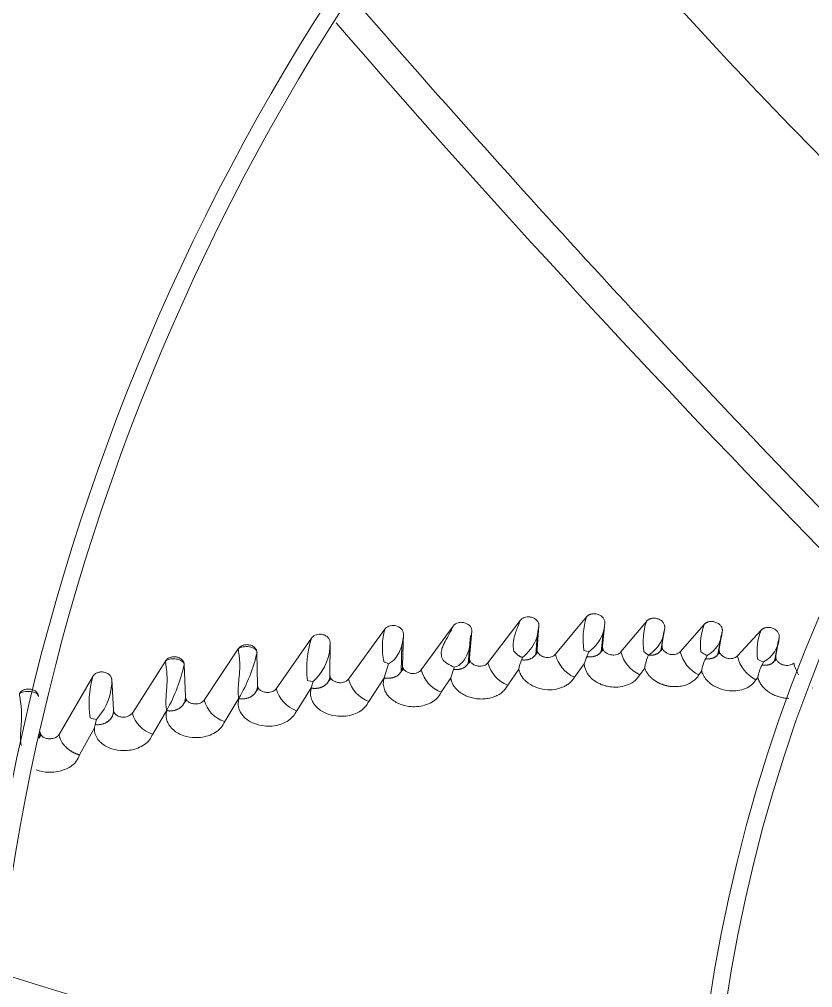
# Model space of a CAD drawing. Header units: millimetres. Extents: x 113490 to 142599, y -20467 to 115.
# Drawn here: x 122621.1 to 122741.5, y -11322.9 to -11176.1 of the extents above; entities that cross this region are included whole.
import ezdxf

# ---------------------------------------------------------------- set-up
doc = ezdxf.new("R2010")
doc.units = ezdxf.units.MM
doc.layers.add('DV3_0', color=7, linetype='Continuous')

msp = doc.modelspace()

# ---------------------------------------------------------------- linework, layer by layer
at = {"layer": 'DV3_0', "color": 7, "linetype": 'Continuous', "lineweight": 15}
for p, q in [((122692.21, -11273.66), (122697.11, -11267.23)), ((122702.43, -11272.38), (122707.14, -11266.71)), ((122671.07, -11276.14), (122676.55, -11268.58)), ((122682.08, -11274.74), (122686.92, -11268.09)), ((122699.92, -11268.05), (122699.6, -11269.88)), ((122699.92, -11268.05), (122699.65, -11271.55)), ((122709.93, -11267.63), (122709.58, -11271.13)), ((122712.37, -11272.02), (122716.24, -11267.38)), ((122719.02, -11268.37), (122718.6, -11270.99)), ((122719.02, -11268.37), (122718.73, -11269.81)), ((122721.37, -11271.99), (122724.99, -11267.85)), ((122660.1, -11277.59), (122665.42, -11269.93)), ((122679.38, -11269.28), (122679.26, -11274.08)), ((122689.19, -11273.83), (122689.58, -11269.5)), ((122689.74, -11268.87), (122689.4, -11272.89)), ((122699.45, -11272.43), (122699.68, -11269.6)), ((122709.38, -11272.01), (122709.67, -11269.12)), ((122718.41, -11271.84), (122718.86, -11268.97)), ((122727.08, -11272.41), (122727.6, -11269.51)), ((122727.75, -11268.9), (122727.29, -11271.57)), ((122730.04, -11272.63), (122733.63, -11268.72)), ((122736.38, -11269.84), (122735.86, -11272.56)), ((122649.17, -11279.31), (122654.33, -11271.54)), ((122668.26, -11270.56), (122668.24, -11275.53)), ((122679.04, -11275.06), (122679.16, -11270.9)), ((122708.16, -11271.46), (122707.49, -11272.01)), ((122735.65, -11273.42), (122736.22, -11270.45)), ((122657.17, -11272.11), (122657.27, -11277.05)), ((122696.75, -11272.49), (122696.53, -11272.3)), ((122697.45, -11272.85), (122697.32, -11273.22)), ((122697.79, -11272.56), (122697.45, -11272.85)), ((122707.13, -11271.91), (122706.77, -11271.78)), ((122707.49, -11272.01), (122707.13, -11271.91)), ((122707.49, -11272.01), (122707.22, -11272.71)), ((122716.2, -11272.24), (122715.85, -11271.97)), ((122716.57, -11272.49), (122716.2, -11272.24)), ((122724.95, -11272.29), (122724.48, -11272)), ((122725.44, -11272.56), (122725.24, -11273.03)), ((122638.27, -11281.28), (122643.27, -11273.41)), ((122646.13, -11273.91), (122646.33, -11278.83)), ((122677.13, -11273.8), (122676.48, -11275.95)), ((122687.09, -11274.32), (122686.98, -11274.66)), ((122705.32, -11275.84), (122706.8, -11273.84)), ((122715.23, -11275.48), (122715.99, -11274.46)), ((122733.56, -11273.35), (122733.11, -11273.13)), ((122734, -11273.52), (122733.56, -11273.35)), ((122734, -11273.52), (122733.78, -11274)), ((122627.15, -11284.52), (122632.25, -11275.75)), ((122685.12, -11278.12), (122686.55, -11275.97)), ((122686.98, -11274.66), (122686.55, -11275.97)), ((122695.2, -11277.07), (122696.88, -11274.62)), ((122724.19, -11275.51), (122724.62, -11274.95)), ((122732.85, -11276.27), (122733.14, -11275.91)), ((122635.13, -11276.17), (122635.41, -11280.86)), ((122663.19, -11280.93), (122665.41, -11277.45)), ((122664.99, -11276.39), (122664.81, -11276.34)), ((122665.29, -11276.45), (122664.99, -11276.39)), ((122665.68, -11276.51), (122665.29, -11276.45)), ((122665.68, -11276.51), (122665.41, -11277.45)), ((122665.41, -11277.45), (122665.41, -11277.5)), ((122666.04, -11276.15), (122665.68, -11276.51)), ((122674.13, -11279.53), (122676.43, -11276.07)), ((122741.41, -11277.49), (122741.45, -11277.44)), ((122652.27, -11282.58), (122654.42, -11279.05)), ((122654.42, -11279.05), (122654.42, -11279.1)), ((122633.61, -11281.27), (122632.83, -11282.25)), ((122641.35, -11284.47), (122643.48, -11280.86)), ((122643.48, -11280.86), (122643.48, -11280.94)), ((122632.34, -11282.16), (122631.86, -11282.02)), ((122632.83, -11282.25), (122632.34, -11282.16)), ((122632.83, -11282.25), (122632.65, -11283.04)), ((122630.25, -11287.64), (122632.5, -11283.51))]:
    msp.add_line(p, q, dxfattribs=at)
for centre, radius, start, end in [((122959.24, -11359.99), 551.5, 105.4775, 164.5225), ((122959.24, -11359.99), 456, 136.2282, 225.3442), ((122959.24, -11359.99), 453.5, 135.9912, 225.5589), ((122959.24, -11359.99), 343.5, 135.6595, 225.6229), ((122959.24, -11359.99), 346, 136.506, 225.3203), ((123364.63, -10585.4), 872.25, 219.6863, 226.90224), ((124123.48, -9914.21), 1921.39, 220.9289, 224.29797), ((124059.25, -9969.73), 1840.9, 220.96503, 227.76772), ((122959.24, -11359.99), 236, 136.9648, 225.2631), ((122959.24, -11359.99), 233.5, 136.5342, 225.7814), ((122717.6, -11270.04), 10.97, 162.3747, 189.161), ((122686.72, -11271.31), 10.53, 164.9785, 191.9189), ((122704.5, -11267.45), 5.43, 312.296, 358.1314), ((122726.22, -11270.52), 10.47, 162.5303, 187.9268), ((122734.88, -11271.17), 10.44, 161.4196, 184.5179), ((122680.22, -11274.59), 15.51, 162.5421, 186.5025), ((122678.42, -11268.41), 11.33, 349.0681, 357.6753), ((122693.44, -11267.67), 6.54, 311.6604, 340.29), ((122713.58, -11267.87), 5.5, 302.8849, 339.3773), ((122723.28, -11268.63), 4.48, 298.8098, 356.5524), ((122741.66, -11271.9), 8.64, 158.3747, 188.1678), ((122731.88, -11269.54), 4.51, 298.0583, 356.1704), ((122660.7, -11270.8), 7.56, 314.9223, 1.7624), ((122683.5, -11269.88), 6.09, 322.5529, 353.5968), ((122633.35, -11266.67), 24.44, 329.5659, 347.1478), ((122700.6, -11267.72), 6.13, 223.2258, 228.3763), ((122707.45, -11271.13), 5.17, 194.0043, 245.6462), ((122712.5, -11275.32), 5.88, 153.6356, 165.378), ((122717.39, -11270.78), 5.17, 193.8939, 245.3174), ((122721.85, -11275.14), 5.9, 153.3944, 173.3889), ((122726.53, -11270.75), 5.3, 193.5158, 243.8803), ((122730.49, -11275.77), 5.93, 152.5189, 172.0608), ((122728.38, -11266.6), 6.64, 238.848, 243.6737), ((122735.4, -11271.4), 5.5, 192.9195, 242.3453), ((122621.77, -11268.59), 24.93, 330.5289, 347.6867), ((122679.02, -11268.62), 5.52, 241.8812, 245.5162), ((122679.36, -11267.84), 6.37, 245.6878, 249.5607), ((122678.64, -11274.34), 0.757, 300.4245, 346.5304), ((122688.94, -11269.44), 5.21, 227.1604, 236.1513), ((122689.17, -11269.12), 5.6, 236.0304, 248.2297), ((122686.55, -11272.01), 2.38, 283.0887, 318.3859), ((122697.04, -11272.44), 4.98, 194.1442, 248.2162), ((122702.65, -11275.67), 5.87, 155.3442, 169.6972), ((122739.02, -11276.84), 5.96, 151.5953, 171.0162), ((122744.22, -11272.47), 5.75, 192.2087, 211.7424), ((122647.61, -11279.86), 15.9, 165.003, 187.8068), ((122667.54, -11275.76), 0.842, 303.7748, 346.8419), ((122679.84, -11277.48), 3.69, 155.4733, 157.4524), ((122686.82, -11273.54), 4.89, 194.2272, 249.6598), ((122626.78, -11276.45), 8.36, 324.7902, 1.9143), ((122656.52, -11277.25), 0.897, 305.8843, 346.7145), ((122675.81, -11274.94), 4.89, 194.2022, 250.0077), ((122664.75, -11276.38), 4.81, 194.5505, 251.0641), ((122645.54, -11279), 0.942, 307.5746, 346.4297), ((122653.68, -11278.14), 4.66, 194.5439, 252.336), ((122642.63, -11280.15), 4.51, 194.4909, 253.53), ((122638.3, -11285.08), 6, 160.0566, 164.81), ((122623.37, -11284.29), 1.07, 310.8387, 346.4287), ((122881.5, -10489.2), 872.25, 252.43948, 259.62023)]:
    msp.add_arc(centre, radius, start, end, dxfattribs=at)
for points, knots in [([(122696.13, -11271.92), (122696.12, -11271.86), (122696.09, -11271.74), (122696.07, -11271.55), (122696.05, -11271.37), (122696.04, -11271.18), (122696.03, -11271), (122696.04, -11270.81), (122696.05, -11270.62), (122696.07, -11270.44), (122696.09, -11270.25), (122696.13, -11270.07), (122696.19, -11269.76), (122696.34, -11269.24), (122696.55, -11268.66), (122696.75, -11268.15), (122696.88, -11267.81), (122697, -11267.5), (122697.07, -11267.31), (122697.11, -11267.23)], [0, 0, 0, 0, 0.038117, 0.07613, 0.114071, 0.151973, 0.189866, 0.227782, 0.265755, 0.303816, 0.342, 0.380339, 0.418871, 0.537049, 0.713887, 0.799551, 0.875741, 0.942523, 1, 1, 1, 1]), ([(122697.11, -11267.23), (122697.13, -11267.2), (122697.16, -11267.16), (122697.23, -11267.09), (122697.29, -11267.03), (122697.39, -11266.96), (122697.52, -11266.87), (122697.77, -11266.76), (122698.16, -11266.67), (122698.59, -11266.7), (122698.95, -11266.79), (122699.2, -11266.9), (122699.43, -11267.05), (122699.62, -11267.23), (122699.77, -11267.42), (122699.86, -11267.61), (122699.9, -11267.77), (122699.93, -11267.91), (122699.92, -11268), (122699.92, -11268.05)], [0, 0, 0, 0, 0.025508, 0.0507, 0.075707, 0.100663, 0.151235, 0.201359, 0.315486, 0.450295, 0.521379, 0.592441, 0.663866, 0.735035, 0.803976, 0.872556, 0.916064, 0.958333, 1, 1, 1, 1]), ([(122707.14, -11266.71), (122707.17, -11266.69), (122707.22, -11266.63), (122707.3, -11266.56), (122707.38, -11266.49), (122707.47, -11266.43), (122707.57, -11266.38), (122707.67, -11266.34), (122707.8, -11266.29), (122707.95, -11266.25), (122708.18, -11266.22), (122708.45, -11266.22), (122708.76, -11266.27), (122709.03, -11266.36), (122709.28, -11266.49), (122709.49, -11266.64), (122709.67, -11266.83), (122709.81, -11267.03), (122709.89, -11267.23), (122709.94, -11267.43), (122709.93, -11267.56), (122709.93, -11267.63)], [0, 0, 0, 0, 0.031379, 0.06194, 0.09187, 0.121366, 0.150636, 0.179892, 0.209347, 0.255339, 0.301145, 0.381241, 0.462609, 0.533215, 0.604284, 0.675064, 0.745219, 0.814233, 0.882728, 0.942077, 1, 1, 1, 1]), ([(122716.24, -11267.38), (122716.26, -11267.35), (122716.31, -11267.3), (122716.39, -11267.22), (122716.48, -11267.16), (122716.58, -11267.1), (122716.68, -11267.05), (122716.78, -11267), (122716.93, -11266.95), (122717.12, -11266.91), (122717.36, -11266.89), (122717.62, -11266.91), (122717.9, -11266.97), (122718.16, -11267.06), (122718.4, -11267.19), (122718.61, -11267.35), (122718.78, -11267.54), (122718.91, -11267.75), (122718.99, -11267.94), (122719.02, -11268.1), (122719.03, -11268.24), (122719.02, -11268.33), (122719.02, -11268.37)], [0, 0, 0, 0, 0.031716, 0.062546, 0.092687, 0.122352, 0.151761, 0.181144, 0.210729, 0.268965, 0.327186, 0.394124, 0.462805, 0.532221, 0.602027, 0.672131, 0.741831, 0.809151, 0.876161, 0.918496, 0.959572, 1, 1, 1, 1]), ([(122679.38, -11269.28), (122679.39, -11269.01), (122679.27, -11268.73), (122678.83, -11268.27), (122678.5, -11268.1), (122677.97, -11268), (122677.79, -11268), (122677.46, -11268.03), (122677.32, -11268.07), (122676.92, -11268.21), (122676.72, -11268.36), (122676.55, -11268.58)], [0, 0, 0, 0, 0.25, 0.25, 0.5, 0.5, 0.625, 0.625, 0.75, 0.75, 1, 1, 1, 1]), ([(122686.92, -11268.09), (122686.77, -11268.45), (122686.58, -11268.83), (122686.16, -11269.6), (122685.93, -11270), (122685.6, -11270.63), (122685.5, -11270.84), (122685.32, -11271.28), (122685.24, -11271.51), (122685.13, -11271.98), (122685.11, -11272.23), (122685.16, -11272.73), (122685.24, -11273), (122685.4, -11273.26)], [0, 0, 0, 0, 0.25, 0.25, 0.5, 0.5, 0.625, 0.625, 0.75, 0.75, 0.875, 0.875, 1, 1, 1, 1]), ([(122689.74, -11268.87), (122689.76, -11268.66), (122689.7, -11268.41), (122689.38, -11267.96), (122689.11, -11267.75), (122688.61, -11267.58), (122688.42, -11267.54), (122688.06, -11267.52), (122687.87, -11267.54), (122687.38, -11267.66), (122687.13, -11267.82), (122686.92, -11268.09)], [0, 0, 0, 0, 0.25, 0.25, 0.5, 0.5, 0.625, 0.625, 0.75, 0.75, 1, 1, 1, 1]), ([(122724.99, -11267.85), (122725.01, -11267.82), (122725.06, -11267.77), (122725.15, -11267.7), (122725.23, -11267.63), (122725.33, -11267.57), (122725.43, -11267.53), (122725.54, -11267.48), (122725.69, -11267.44), (122725.88, -11267.4), (122726.13, -11267.39), (122726.39, -11267.41), (122726.75, -11267.5), (122727.09, -11267.66), (122727.37, -11267.88), (122727.54, -11268.07), (122727.66, -11268.28), (122727.73, -11268.47), (122727.76, -11268.64), (122727.77, -11268.77), (122727.76, -11268.86), (122727.75, -11268.9)], [0, 0, 0, 0, 0.031146, 0.061614, 0.09162, 0.121391, 0.151159, 0.181156, 0.211609, 0.269627, 0.327746, 0.395622, 0.463618, 0.603589, 0.673607, 0.742832, 0.811081, 0.878773, 0.920378, 0.960587, 1, 1, 1, 1]), ([(122733.63, -11268.72), (122733.66, -11268.69), (122733.71, -11268.64), (122733.79, -11268.57), (122733.89, -11268.51), (122733.99, -11268.45), (122734.09, -11268.41), (122734.2, -11268.37), (122734.36, -11268.33), (122734.55, -11268.3), (122734.8, -11268.3), (122735.06, -11268.33), (122735.42, -11268.42), (122735.75, -11268.6), (122736.02, -11268.82), (122736.18, -11269.02), (122736.3, -11269.22), (122736.37, -11269.41), (122736.4, -11269.58), (122736.4, -11269.71), (122736.39, -11269.8), (122736.38, -11269.84)], [0, 0, 0, 0, 0.031713, 0.062722, 0.093257, 0.123559, 0.153875, 0.18445, 0.215527, 0.274306, 0.333143, 0.399409, 0.46867, 0.607322, 0.676893, 0.745711, 0.812797, 0.879466, 0.920797, 0.960781, 1, 1, 1, 1]), ([(122665.42, -11269.93), (122665.5, -11269.84), (122665.65, -11269.66), (122665.99, -11269.46), (122666.43, -11269.33), (122666.95, -11269.32), (122667.48, -11269.47), (122667.92, -11269.76), (122668.15, -11270.09), (122668.25, -11270.36), (122668.25, -11270.5), (122668.26, -11270.56)], [0, 0, 0, 0, 0.104171, 0.202862, 0.315207, 0.453016, 0.596047, 0.736876, 0.874614, 0.938161, 1, 1, 1, 1]), ([(122677.13, -11273.8), (122677.55, -11273.59), (122677.9, -11273.29), (122678.46, -11272.6), (122678.68, -11272.22), (122679.21, -11271.01), (122679.37, -11270.14), (122679.38, -11269.28)], [0, 0, 0, 0, 0.25, 0.25, 0.5, 0.5, 1, 1, 1, 1]), ([(122654.42, -11279.05), (122654.41, -11279), (122654.39, -11278.9), (122654.36, -11278.74), (122654.34, -11278.57), (122654.32, -11278.4), (122654.31, -11278.11), (122654.32, -11277.64), (122654.36, -11277.01), (122654.41, -11276.38), (122654.46, -11275.88), (122654.51, -11275.38), (122654.54, -11274.87), (122654.56, -11274.33), (122654.56, -11273.9), (122654.55, -11273.55), (122654.53, -11273.21), (122654.5, -11272.89), (122654.47, -11272.59), (122654.43, -11272.3), (122654.39, -11272.03), (122654.36, -11271.77), (122654.34, -11271.62), (122654.33, -11271.54)], [0, 0, 0, 0, 0.022409, 0.045589, 0.069571, 0.094381, 0.120045, 0.191549, 0.285493, 0.377196, 0.444191, 0.486257, 0.570457, 0.643705, 0.688578, 0.731351, 0.772306, 0.811765, 0.850086, 0.887654, 0.924879, 0.962184, 1, 1, 1, 1]), ([(122654.33, -11271.54), (122654.34, -11271.52), (122654.37, -11271.48), (122654.43, -11271.41), (122654.49, -11271.35), (122654.58, -11271.27), (122654.7, -11271.17), (122654.87, -11271.08), (122655.06, -11271), (122655.38, -11270.92), (122655.73, -11270.9), (122656.09, -11270.96), (122656.35, -11271.05), (122656.59, -11271.17), (122656.8, -11271.33), (122656.96, -11271.5), (122657.07, -11271.68), (122657.13, -11271.84), (122657.17, -11271.97), (122657.17, -11272.06), (122657.17, -11272.11)], [0, 0, 0, 0, 0.024134, 0.04836, 0.072806, 0.097596, 0.147346, 0.197463, 0.253452, 0.310188, 0.44873, 0.519838, 0.591578, 0.663957, 0.735397, 0.803684, 0.871681, 0.915225, 0.957782, 1, 1, 1, 1]), ([(122654.33, -11271.54), (122654.48, -11271.41), (122654.74, -11271.31), (122655.34, -11271.2), (122655.69, -11271.19), (122656.34, -11271.3), (122656.64, -11271.42), (122657.05, -11271.72), (122657.17, -11271.91), (122657.17, -11272.11)], [0, 0, 0, 0, 0.25, 0.25, 0.5, 0.5, 0.75, 0.75, 1, 1, 1, 1]), ([(122697.32, -11273.22), (122697.37, -11273.23), (122697.46, -11273.24), (122697.61, -11273.25), (122697.75, -11273.25), (122697.89, -11273.24), (122698.03, -11273.23), (122698.16, -11273.21), (122698.3, -11273.18), (122698.42, -11273.15), (122698.55, -11273.11), (122698.67, -11273.06), (122698.78, -11273), (122698.89, -11272.94), (122699, -11272.87), (122699.09, -11272.8), (122699.18, -11272.72), (122699.26, -11272.64), (122699.34, -11272.54), (122699.41, -11272.45), (122699.47, -11272.35), (122699.52, -11272.25), (122699.56, -11272.14), (122699.6, -11272.03), (122699.63, -11271.91), (122699.64, -11271.79), (122699.65, -11271.67), (122699.65, -11271.59), (122699.65, -11271.55)], [0, 0, 0, 0, 0.036197, 0.072449, 0.108805, 0.145302, 0.181969, 0.218829, 0.255895, 0.293178, 0.330681, 0.36841, 0.406365, 0.44455, 0.482967, 0.521625, 0.560522, 0.599652, 0.639002, 0.678553, 0.718287, 0.758181, 0.798216, 0.838373, 0.878636, 0.918996, 0.959449, 1, 1, 1, 1]), ([(122699.65, -11271.55), (122699.65, -11271.61), (122699.64, -11271.75), (122699.72, -11272.02), (122699.92, -11272.34), (122700.33, -11272.65), (122700.84, -11272.84), (122701.37, -11272.88), (122701.82, -11272.79), (122702.19, -11272.63), (122702.35, -11272.46), (122702.43, -11272.38)], [0, 0, 0, 0, 0.063185, 0.126951, 0.260797, 0.40074, 0.544357, 0.682744, 0.800384, 0.900929, 1, 1, 1, 1]), ([(122707.22, -11272.71), (122707.27, -11272.72), (122707.37, -11272.74), (122707.51, -11272.75), (122707.66, -11272.76), (122707.8, -11272.76), (122707.94, -11272.75), (122708.07, -11272.74), (122708.21, -11272.71), (122708.34, -11272.68), (122708.46, -11272.65), (122708.59, -11272.6), (122708.7, -11272.55), (122708.81, -11272.5), (122708.92, -11272.43), (122709.02, -11272.36), (122709.11, -11272.29), (122709.19, -11272.2), (122709.27, -11272.12), (122709.34, -11272.02), (122709.4, -11271.92), (122709.46, -11271.82), (122709.5, -11271.72), (122709.54, -11271.61), (122709.56, -11271.49), (122709.58, -11271.38), (122709.59, -11271.26), (122709.59, -11271.17), (122709.58, -11271.13)], [0, 0, 0, 0, 0.03635, 0.07273, 0.109195, 0.145785, 0.18253, 0.219454, 0.256572, 0.293894, 0.331425, 0.369168, 0.407127, 0.445304, 0.483704, 0.522336, 0.561201, 0.600293, 0.6396, 0.679103, 0.718783, 0.758619, 0.798589, 0.838676, 0.878865, 0.919147, 0.959523, 1, 1, 1, 1]), ([(122709.58, -11271.13), (122709.58, -11271.2), (122709.58, -11271.33), (122709.65, -11271.61), (122709.85, -11271.94), (122710.25, -11272.26), (122710.76, -11272.46), (122711.29, -11272.51), (122711.75, -11272.43), (122712.12, -11272.27), (122712.29, -11272.11), (122712.37, -11272.02)], [0, 0, 0, 0, 0.062877, 0.126608, 0.260241, 0.399696, 0.542496, 0.679625, 0.796829, 0.899164, 1, 1, 1, 1]), ([(122716.57, -11272.49), (122716.62, -11272.5), (122716.71, -11272.51), (122716.85, -11272.52), (122716.99, -11272.51), (122717.12, -11272.51), (122717.25, -11272.49), (122717.38, -11272.47), (122717.5, -11272.44), (122717.62, -11272.4), (122717.74, -11272.35), (122717.85, -11272.3), (122717.95, -11272.24), (122718.05, -11272.18), (122718.14, -11272.11), (122718.22, -11272.03), (122718.3, -11271.95), (122718.36, -11271.86), (122718.43, -11271.77), (122718.48, -11271.67), (122718.52, -11271.56), (122718.56, -11271.46), (122718.58, -11271.35), (122718.6, -11271.23), (122718.61, -11271.11), (122718.6, -11271.03), (122718.6, -11270.99)], [0, 0, 0, 0, 0.039263, 0.078632, 0.118156, 0.157871, 0.197801, 0.237963, 0.278368, 0.319021, 0.359921, 0.401069, 0.442466, 0.484112, 0.526013, 0.568169, 0.61057, 0.653199, 0.696036, 0.739059, 0.782243, 0.825567, 0.869013, 0.912569, 0.956229, 1, 1, 1, 1]), ([(122718.6, -11270.99), (122718.6, -11271.06), (122718.58, -11271.2), (122718.64, -11271.47), (122718.82, -11271.81), (122719.2, -11272.15), (122719.7, -11272.37), (122720.23, -11272.45), (122720.71, -11272.39), (122721.03, -11272.26), (122721.24, -11272.12), (122721.33, -11272.03), (122721.37, -11271.99)], [0, 0, 0, 0, 0.062338, 0.125017, 0.257071, 0.394997, 0.536428, 0.673014, 0.791161, 0.896295, 0.948365, 1, 1, 1, 1]), ([(122725.24, -11273.03), (122725.28, -11273.04), (122725.38, -11273.05), (122725.51, -11273.06), (122725.65, -11273.06), (122725.79, -11273.06), (122725.92, -11273.04), (122726.05, -11273.02), (122726.17, -11272.99), (122726.29, -11272.96), (122726.41, -11272.92), (122726.52, -11272.87), (122726.63, -11272.81), (122726.72, -11272.75), (122726.82, -11272.68), (122726.9, -11272.6), (122726.98, -11272.52), (122727.05, -11272.43), (122727.11, -11272.34), (122727.16, -11272.24), (122727.2, -11272.14), (122727.24, -11272.03), (122727.27, -11271.92), (122727.28, -11271.81), (122727.29, -11271.69), (122727.29, -11271.61), (122727.29, -11271.57)], [0, 0, 0, 0, 0.039308, 0.078715, 0.118272, 0.158014, 0.197968, 0.238151, 0.278572, 0.319236, 0.360144, 0.401296, 0.442692, 0.484334, 0.526227, 0.568372, 0.61076, 0.653375, 0.696196, 0.7392, 0.782363, 0.825665, 0.869086, 0.912616, 0.956252, 1, 1, 1, 1]), ([(122727.29, -11271.57), (122727.28, -11271.64), (122727.26, -11271.77), (122727.31, -11272.04), (122727.48, -11272.39), (122727.86, -11272.73), (122728.35, -11272.97), (122728.88, -11273.06), (122729.36, -11273.02), (122729.69, -11272.89), (122729.91, -11272.75), (122729.99, -11272.67), (122730.04, -11272.63)], [0, 0, 0, 0, 0.061793, 0.123993, 0.255432, 0.392788, 0.533695, 0.669756, 0.788817, 0.895724, 0.947977, 1, 1, 1, 1]), ([(122643.27, -11273.41), (122643.29, -11273.38), (122643.32, -11273.34), (122643.37, -11273.27), (122643.43, -11273.2), (122643.51, -11273.12), (122643.63, -11273.03), (122643.8, -11272.93), (122643.99, -11272.85), (122644.31, -11272.76), (122644.66, -11272.73), (122645.03, -11272.79), (122645.29, -11272.87), (122645.53, -11272.99), (122645.74, -11273.14), (122645.91, -11273.31), (122646.02, -11273.48), (122646.08, -11273.64), (122646.12, -11273.77), (122646.13, -11273.86), (122646.13, -11273.91)], [0, 0, 0, 0, 0.024029, 0.048159, 0.072516, 0.097221, 0.146847, 0.196862, 0.252882, 0.309652, 0.448785, 0.520176, 0.59216, 0.664628, 0.736101, 0.804272, 0.872116, 0.915511, 0.957922, 1, 1, 1, 1]), ([(122643.27, -11273.41), (122643.42, -11273.28), (122643.67, -11273.17), (122644.27, -11273.05), (122644.62, -11273.04), (122645.28, -11273.14), (122645.58, -11273.25), (122646, -11273.54), (122646.12, -11273.72), (122646.13, -11273.91)], [0, 0, 0, 0, 0.25, 0.25, 0.5, 0.5, 0.75, 0.75, 1, 1, 1, 1]), ([(122686.98, -11274.66), (122687.02, -11274.66), (122687.11, -11274.68), (122687.25, -11274.68), (122687.38, -11274.69), (122687.51, -11274.69), (122687.64, -11274.68), (122687.77, -11274.66), (122687.9, -11274.64), (122688.02, -11274.61), (122688.14, -11274.58), (122688.26, -11274.54), (122688.37, -11274.49), (122688.48, -11274.44), (122688.58, -11274.39), (122688.68, -11274.32), (122688.77, -11274.26), (122688.86, -11274.19), (122688.94, -11274.11), (122689.01, -11274.03), (122689.08, -11273.94), (122689.15, -11273.85), (122689.2, -11273.76), (122689.25, -11273.66), (122689.3, -11273.56), (122689.33, -11273.45), (122689.36, -11273.35), (122689.38, -11273.24), (122689.4, -11273.12), (122689.41, -11273.01), (122689.4, -11272.93), (122689.4, -11272.89)], [0, 0, 0, 0, 0.032504, 0.065034, 0.09763, 0.130323, 0.163139, 0.196097, 0.229212, 0.262493, 0.295949, 0.329583, 0.363398, 0.397396, 0.431579, 0.465949, 0.500512, 0.535269, 0.570217, 0.605349, 0.640654, 0.676117, 0.711723, 0.747456, 0.783298, 0.819236, 0.855255, 0.891346, 0.927501, 0.963718, 1, 1, 1, 1]), ([(122689.4, -11272.89), (122689.4, -11272.96), (122689.4, -11273.08), (122689.46, -11273.35), (122689.66, -11273.67), (122690.07, -11273.98), (122690.6, -11274.16), (122691.14, -11274.2), (122691.6, -11274.1), (122691.97, -11273.92), (122692.13, -11273.75), (122692.21, -11273.66)], [0, 0, 0, 0, 0.059834, 0.119385, 0.252539, 0.392535, 0.537276, 0.677664, 0.796291, 0.899174, 1, 1, 1, 1]), ([(122697.45, -11272.85), (122697.44, -11272.85), (122697.4, -11272.84), (122697.35, -11272.83), (122697.29, -11272.81), (122697.22, -11272.78), (122697.14, -11272.74), (122697.05, -11272.69), (122696.96, -11272.64), (122696.86, -11272.57), (122696.79, -11272.52), (122696.75, -11272.49)], [0, 0, 0, 0, 0.056089, 0.124598, 0.206448, 0.302197, 0.412221, 0.536796, 0.676151, 0.830488, 1, 1, 1, 1]), ([(122733.78, -11274), (122733.83, -11274.01), (122733.91, -11274.02), (122734.04, -11274.04), (122734.17, -11274.04), (122734.3, -11274.04), (122734.42, -11274.03), (122734.54, -11274.02), (122734.66, -11274), (122734.78, -11273.97), (122734.89, -11273.93), (122735, -11273.89), (122735.1, -11273.85), (122735.2, -11273.8), (122735.29, -11273.74), (122735.38, -11273.68), (122735.46, -11273.61), (122735.53, -11273.53), (122735.6, -11273.45), (122735.66, -11273.37), (122735.71, -11273.28), (122735.75, -11273.19), (122735.79, -11273.09), (122735.82, -11272.99), (122735.85, -11272.89), (122735.86, -11272.78), (122735.87, -11272.67), (122735.86, -11272.6), (122735.86, -11272.56)], [0, 0, 0, 0, 0.036321, 0.072718, 0.109234, 0.145898, 0.182734, 0.219757, 0.256977, 0.294401, 0.332028, 0.36986, 0.407896, 0.446136, 0.484582, 0.52324, 0.56211, 0.601186, 0.640456, 0.679905, 0.719515, 0.759268, 0.799145, 0.83913, 0.879212, 0.919383, 0.959642, 1, 1, 1, 1]), ([(122735.86, -11272.56), (122735.85, -11272.63), (122735.84, -11272.76), (122735.88, -11273.03), (122736.04, -11273.37), (122736.4, -11273.73), (122736.88, -11273.97), (122737.41, -11274.08), (122737.9, -11274.06), (122738.24, -11273.94), (122738.46, -11273.81), (122738.55, -11273.73), (122738.6, -11273.68)], [0, 0, 0, 0, 0.060985, 0.122416, 0.252786, 0.389221, 0.529399, 0.664878, 0.785138, 0.894075, 0.94721, 1, 1, 1, 1]), ([(122643.48, -11280.86), (122643.47, -11280.81), (122643.44, -11280.71), (122643.41, -11280.55), (122643.39, -11280.39), (122643.37, -11280.22), (122643.35, -11279.93), (122643.35, -11279.48), (122643.38, -11278.85), (122643.42, -11278.23), (122643.46, -11277.73), (122643.5, -11277.24), (122643.53, -11276.73), (122643.54, -11276.19), (122643.53, -11275.76), (122643.51, -11275.41), (122643.49, -11275.08), (122643.46, -11274.76), (122643.42, -11274.45), (122643.38, -11274.17), (122643.34, -11273.89), (122643.3, -11273.64), (122643.28, -11273.48), (122643.27, -11273.41)], [0, 0, 0, 0, 0.022201, 0.045152, 0.068882, 0.093418, 0.118782, 0.189613, 0.28218, 0.374375, 0.441059, 0.481971, 0.566408, 0.639815, 0.684963, 0.728061, 0.769391, 0.809271, 0.848051, 0.886111, 0.923847, 0.961672, 1, 1, 1, 1]), ([(122676.48, -11275.95), (122676.52, -11275.96), (122676.62, -11275.98), (122676.76, -11275.99), (122676.9, -11276.01), (122677.04, -11276.01), (122677.18, -11276.01), (122677.32, -11276), (122677.45, -11275.98), (122677.59, -11275.96), (122677.72, -11275.93), (122677.84, -11275.9), (122677.96, -11275.86), (122678.08, -11275.81), (122678.2, -11275.76), (122678.31, -11275.71), (122678.42, -11275.64), (122678.52, -11275.58), (122678.61, -11275.5), (122678.7, -11275.42), (122678.78, -11275.34), (122678.86, -11275.25), (122678.93, -11275.16), (122679, -11275.07), (122679.05, -11274.97), (122679.1, -11274.87), (122679.15, -11274.76), (122679.19, -11274.65), (122679.22, -11274.54), (122679.24, -11274.43), (122679.25, -11274.31), (122679.26, -11274.2), (122679.26, -11274.12), (122679.26, -11274.08)], [0, 0, 0, 0, 0.0308, 0.061553, 0.0923, 0.12308, 0.15392, 0.184844, 0.21587, 0.247013, 0.278282, 0.309684, 0.341225, 0.372909, 0.40474, 0.43672, 0.468856, 0.501152, 0.533613, 0.566237, 0.599017, 0.631943, 0.665003, 0.698182, 0.731466, 0.764839, 0.798288, 0.831798, 0.865358, 0.898961, 0.932602, 0.96628, 1, 1, 1, 1]), ([(122679.26, -11274.08), (122679.26, -11274.14), (122679.26, -11274.27), (122679.35, -11274.53), (122679.57, -11274.84), (122679.99, -11275.13), (122680.52, -11275.29), (122681.05, -11275.29), (122681.5, -11275.18), (122681.79, -11275.02), (122681.98, -11274.87), (122682.05, -11274.78), (122682.08, -11274.74)], [0, 0, 0, 0, 0.061908, 0.124385, 0.257007, 0.397443, 0.542002, 0.681801, 0.798875, 0.900107, 0.950437, 1, 1, 1, 1]), ([(122706.8, -11273.84), (122706.83, -11274.02), (122706.87, -11274.38), (122707.07, -11274.9), (122707.33, -11275.38), (122707.67, -11275.8), (122708.07, -11276.18), (122708.51, -11276.5), (122708.97, -11276.77), (122709.46, -11276.99), (122709.95, -11277.15), (122710.44, -11277.26), (122711.21, -11277.37), (122712.27, -11277.36), (122713.53, -11277.02), (122714.6, -11276.39), (122715.02, -11275.78), (122715.23, -11275.48)], [0, 0, 0, 0, 0.056984, 0.112394, 0.166426, 0.219197, 0.270615, 0.320697, 0.369338, 0.416332, 0.461649, 0.505209, 0.546802, 0.662944, 0.777664, 0.889951, 1, 1, 1, 1]), ([(122715.99, -11274.46), (122716.01, -11274.52), (122716.05, -11274.63), (122716.12, -11274.8), (122716.2, -11274.96), (122716.3, -11275.12), (122716.4, -11275.28), (122716.5, -11275.43), (122716.62, -11275.57), (122716.74, -11275.71), (122716.86, -11275.84), (122717, -11275.97), (122717.13, -11276.09), (122717.28, -11276.2), (122717.42, -11276.31), (122717.57, -11276.41), (122717.73, -11276.51), (122717.88, -11276.6), (122718.04, -11276.69), (122718.2, -11276.76), (122718.37, -11276.84), (122718.53, -11276.9), (122718.7, -11276.96), (122718.86, -11277.02), (122719.03, -11277.07), (122719.19, -11277.11), (122719.36, -11277.15), (122719.52, -11277.19), (122719.68, -11277.21), (122719.84, -11277.24), (122720, -11277.26), (122720.16, -11277.27), (122720.4, -11277.28), (122720.74, -11277.29), (122721.16, -11277.26), (122721.56, -11277.2), (122721.96, -11277.11), (122722.33, -11276.99), (122722.68, -11276.85), (122723, -11276.67), (122723.3, -11276.48), (122723.57, -11276.26), (122723.81, -11276.03), (122724.02, -11275.78), (122724.13, -11275.6), (122724.19, -11275.51)], [0, 0, 0, 0, 0.020265, 0.040362, 0.060299, 0.080088, 0.099727, 0.119211, 0.138533, 0.157691, 0.176685, 0.195515, 0.214185, 0.232696, 0.251049, 0.269235, 0.287245, 0.305077, 0.322728, 0.340193, 0.357468, 0.374554, 0.391452, 0.408158, 0.42466, 0.440946, 0.457006, 0.472836, 0.488431, 0.50379, 0.518914, 0.533803, 0.548464, 0.58879, 0.628732, 0.668197, 0.707141, 0.745574, 0.783486, 0.820843, 0.857649, 0.893915, 0.929697, 0.965055, 1, 1, 1, 1]), ([(122632.25, -11275.75), (122632.27, -11275.72), (122632.31, -11275.67), (122632.36, -11275.59), (122632.42, -11275.52), (122632.51, -11275.43), (122632.62, -11275.34), (122632.85, -11275.21), (122633.13, -11275.1), (122633.46, -11275.05), (122633.73, -11275.04), (122634.01, -11275.08), (122634.28, -11275.16), (122634.52, -11275.27), (122634.73, -11275.42), (122634.9, -11275.59), (122635.01, -11275.76), (122635.08, -11275.91), (122635.12, -11276.04), (122635.13, -11276.13), (122635.13, -11276.17)], [0, 0, 0, 0, 0.028167, 0.055348, 0.081659, 0.107229, 0.154212, 0.202321, 0.315456, 0.382435, 0.455458, 0.52668, 0.598478, 0.669805, 0.740218, 0.808365, 0.876005, 0.918304, 0.959423, 1, 1, 1, 1]), ([(122665.41, -11277.5), (122665.45, -11277.51), (122665.55, -11277.52), (122665.69, -11277.54), (122665.84, -11277.55), (122665.98, -11277.55), (122666.12, -11277.55), (122666.26, -11277.54), (122666.4, -11277.52), (122666.54, -11277.49), (122666.67, -11277.46), (122666.8, -11277.43), (122666.92, -11277.38), (122667.05, -11277.33), (122667.16, -11277.28), (122667.28, -11277.22), (122667.38, -11277.15), (122667.49, -11277.08), (122667.58, -11277), (122667.67, -11276.92), (122667.76, -11276.84), (122667.84, -11276.74), (122667.91, -11276.65), (122667.97, -11276.55), (122668.03, -11276.45), (122668.08, -11276.34), (122668.13, -11276.23), (122668.17, -11276.12), (122668.2, -11276.01), (122668.22, -11275.89), (122668.24, -11275.77), (122668.24, -11275.65), (122668.24, -11275.57), (122668.24, -11275.53)], [0, 0, 0, 0, 0.030744, 0.061438, 0.092125, 0.122844, 0.153625, 0.184492, 0.215464, 0.246557, 0.277781, 0.309144, 0.340652, 0.372311, 0.404123, 0.436093, 0.468225, 0.500527, 0.533, 0.565643, 0.598448, 0.631405, 0.6645, 0.69772, 0.731048, 0.76447, 0.797969, 0.831532, 0.865147, 0.898805, 0.9325, 0.966231, 1, 1, 1, 1]), ([(122668.24, -11275.53), (122668.25, -11275.59), (122668.25, -11275.72), (122668.35, -11275.98), (122668.57, -11276.28), (122669, -11276.55), (122669.53, -11276.7), (122670.05, -11276.69), (122670.5, -11276.57), (122670.79, -11276.41), (122670.96, -11276.26), (122671.03, -11276.18), (122671.07, -11276.14)], [0, 0, 0, 0, 0.06232, 0.125391, 0.257745, 0.398304, 0.543526, 0.684373, 0.802176, 0.903379, 0.95178, 1, 1, 1, 1]), ([(122686.55, -11275.97), (122686.56, -11276.02), (122686.58, -11276.14), (122686.62, -11276.3), (122686.67, -11276.46), (122686.73, -11276.62), (122686.79, -11276.77), (122686.86, -11276.91), (122686.94, -11277.05), (122687.03, -11277.19), (122687.12, -11277.32), (122687.21, -11277.44), (122687.32, -11277.56), (122687.42, -11277.68), (122687.53, -11277.79), (122687.64, -11277.89), (122687.75, -11277.99), (122687.86, -11278.08), (122688.16, -11278.3), (122688.67, -11278.61), (122689.43, -11278.91), (122690.24, -11279.1), (122690.91, -11279.16), (122691.45, -11279.16), (122691.85, -11279.13), (122692.25, -11279.07), (122692.64, -11278.98), (122693.02, -11278.87), (122693.38, -11278.73), (122693.73, -11278.56), (122694.05, -11278.36), (122694.34, -11278.15), (122694.6, -11277.91), (122694.84, -11277.65), (122695.04, -11277.37), (122695.14, -11277.17), (122695.2, -11277.07)], [0, 0, 0, 0, 0.017623, 0.034973, 0.052055, 0.068874, 0.085436, 0.101746, 0.117812, 0.133641, 0.149237, 0.164597, 0.179712, 0.194575, 0.209181, 0.223525, 0.237606, 0.251423, 0.264974, 0.33949, 0.412534, 0.48378, 0.552719, 0.587372, 0.622116, 0.656917, 0.691706, 0.726411, 0.760969, 0.795394, 0.829729, 0.863972, 0.898084, 0.932071, 0.966027, 1, 1, 1, 1]), ([(122696.88, -11274.62), (122696.89, -11274.68), (122696.92, -11274.79), (122696.96, -11274.96), (122697.02, -11275.12), (122697.08, -11275.28), (122697.16, -11275.43), (122697.24, -11275.58), (122697.32, -11275.73), (122697.42, -11275.86), (122697.51, -11275.99), (122697.62, -11276.12), (122697.72, -11276.24), (122697.84, -11276.36), (122697.95, -11276.47), (122698.07, -11276.57), (122698.19, -11276.67), (122698.68, -11277.04), (122699.66, -11277.53), (122701.18, -11277.81), (122702.6, -11277.71), (122703.53, -11277.39), (122704.07, -11277.1), (122704.32, -11276.94), (122704.56, -11276.76), (122704.78, -11276.56), (122704.98, -11276.34), (122705.17, -11276.1), (122705.27, -11275.93), (122705.32, -11275.84)], [0, 0, 0, 0, 0.018725, 0.037166, 0.055328, 0.073216, 0.090837, 0.108198, 0.125306, 0.142166, 0.158774, 0.175122, 0.191203, 0.207014, 0.222552, 0.237814, 0.252802, 0.267516, 0.414397, 0.552539, 0.674356, 0.791982, 0.819915, 0.848446, 0.877569, 0.907266, 0.93756, 0.968474, 1, 1, 1, 1]), ([(122724.62, -11274.95), (122724.69, -11275.13), (122724.8, -11275.46), (122725.07, -11275.9), (122725.35, -11276.26), (122725.64, -11276.55), (122725.89, -11276.77), (122726.44, -11277.18), (122727.39, -11277.67), (122728.79, -11277.97), (122730.11, -11277.94), (122731.27, -11277.62), (122732.23, -11277.06), (122732.64, -11276.53), (122732.85, -11276.27)], [0, 0, 0, 0, 0.06146, 0.116298, 0.164324, 0.205355, 0.239277, 0.265978, 0.411092, 0.542777, 0.664709, 0.7817, 0.893337, 1, 1, 1, 1]), ([(122733.14, -11275.91), (122733.15, -11275.97), (122733.19, -11276.08), (122733.25, -11276.25), (122733.32, -11276.41), (122733.39, -11276.56), (122733.47, -11276.7), (122733.55, -11276.84), (122733.64, -11276.97), (122733.73, -11277.09), (122733.82, -11277.2), (122733.91, -11277.31), (122734, -11277.41), (122734.09, -11277.51), (122734.18, -11277.6), (122734.27, -11277.68), (122734.35, -11277.75), (122734.44, -11277.83), (122734.52, -11277.89), (122734.77, -11278.08), (122735.22, -11278.37), (122735.89, -11278.69), (122736.57, -11278.9), (122737.18, -11279.02), (122737.6, -11279.05), (122737.79, -11279.06), (122737.84, -11279.06)], [0, 0, 0, 0, 0.0196115, 0.0386524, 0.0571258, 0.0750345, 0.0923787, 0.1091517, 0.1253469, 0.140959, 0.1559834, 0.1704164, 0.1842551, 0.1974966, 0.2101385, 0.2221786, 0.2336146, 0.2444433, 0.2546604, 0.2642622, 0.338176, 0.4086348, 0.475365, 0.5379757, 0.5797883, 0.5930933, 0.5930933, 0.5930933, 0.5930933]), ([(122654.42, -11279.1), (122654.47, -11279.11), (122654.56, -11279.12), (122654.71, -11279.13), (122654.86, -11279.14), (122655, -11279.14), (122655.14, -11279.13), (122655.28, -11279.12), (122655.42, -11279.1), (122655.56, -11279.07), (122655.69, -11279.04), (122655.82, -11279), (122655.94, -11278.95), (122656.07, -11278.9), (122656.18, -11278.84), (122656.3, -11278.78), (122656.4, -11278.71), (122656.51, -11278.64), (122656.6, -11278.56), (122656.7, -11278.47), (122656.78, -11278.39), (122656.86, -11278.29), (122656.93, -11278.2), (122657, -11278.09), (122657.06, -11277.99), (122657.11, -11277.88), (122657.15, -11277.77), (122657.19, -11277.65), (122657.22, -11277.54), (122657.25, -11277.42), (122657.26, -11277.3), (122657.27, -11277.17), (122657.27, -11277.09), (122657.27, -11277.05)], [0, 0, 0, 0, 0.030624, 0.061201, 0.091776, 0.122388, 0.153068, 0.183841, 0.214727, 0.245741, 0.276895, 0.308198, 0.339656, 0.371275, 0.403058, 0.43501, 0.467136, 0.499442, 0.53193, 0.564598, 0.597438, 0.630439, 0.663587, 0.696868, 0.730267, 0.763765, 0.797349, 0.831004, 0.864717, 0.898478, 0.93228, 0.96612, 1, 1, 1, 1]), ([(122657.27, -11277.05), (122657.27, -11277.11), (122657.28, -11277.24), (122657.38, -11277.5), (122657.61, -11277.79), (122658.04, -11278.05), (122658.57, -11278.18), (122659.1, -11278.17), (122659.55, -11278.04), (122659.83, -11277.87), (122660, -11277.72), (122660.07, -11277.63), (122660.1, -11277.59)], [0, 0, 0, 0, 0.062043, 0.124815, 0.256609, 0.396962, 0.54245, 0.683803, 0.801715, 0.902665, 0.951541, 1, 1, 1, 1]), ([(122665.41, -11277.5), (122665.36, -11277.68), (122665.28, -11278.03), (122665.29, -11278.53), (122665.37, -11278.98), (122665.51, -11279.36), (122665.67, -11279.68), (122665.84, -11279.94), (122666.3, -11280.53), (122667.33, -11281.3), (122668.92, -11281.76), (122670.35, -11281.81), (122671.57, -11281.61), (122672.68, -11281.14), (122673.61, -11280.45), (122673.96, -11279.84), (122674.13, -11279.53)], [0, 0, 0, 0, 0.049983, 0.095305, 0.136089, 0.172395, 0.204188, 0.231394, 0.253924, 0.400322, 0.537539, 0.629207, 0.722264, 0.815359, 0.907832, 1, 1, 1, 1]), ([(122676.43, -11276.07), (122676.39, -11276.25), (122676.32, -11276.58), (122676.34, -11277.08), (122676.43, -11277.51), (122676.57, -11277.89), (122676.73, -11278.22), (122676.91, -11278.49), (122677.39, -11279.08), (122678.41, -11279.85), (122680, -11280.3), (122681.42, -11280.36), (122682.62, -11280.15), (122683.71, -11279.69), (122684.61, -11279.01), (122684.95, -11278.42), (122685.12, -11278.12)], [0, 0, 0, 0, 0.048925, 0.093655, 0.134306, 0.170925, 0.203488, 0.231939, 0.256204, 0.402666, 0.539546, 0.631908, 0.72499, 0.817513, 0.909081, 1, 1, 1, 1]), ([(122621.13, -11278.36), (122621.14, -11278.34), (122621.17, -11278.29), (122621.22, -11278.22), (122621.27, -11278.16), (122621.35, -11278.07), (122621.47, -11277.97), (122621.63, -11277.86), (122621.82, -11277.77), (122622.13, -11277.67), (122622.5, -11277.63), (122622.87, -11277.67), (122623.14, -11277.74), (122623.39, -11277.86), (122623.61, -11278), (122623.78, -11278.17), (122623.9, -11278.34), (122623.97, -11278.5), (122624, -11278.63), (122624.01, -11278.72), (122624.02, -11278.77)], [0, 0, 0, 0, 0.023863, 0.047824, 0.072015, 0.09656, 0.145727, 0.195355, 0.251243, 0.307931, 0.448733, 0.521024, 0.59385, 0.666733, 0.738421, 0.806257, 0.87365, 0.91656, 0.958451, 1, 1, 1, 1]), ([(122621.13, -11278.36), (122621.26, -11278.24), (122621.51, -11278.12), (122622.11, -11277.99), (122622.46, -11277.98), (122623.13, -11278.05), (122623.44, -11278.15), (122623.88, -11278.42), (122624.01, -11278.59), (122624.02, -11278.77)], [0, 0, 0, 0, 0.25, 0.25, 0.5, 0.5, 0.75, 0.75, 1, 1, 1, 1]), ([(122621.43, -11286.19), (122621.42, -11286.14), (122621.39, -11286.03), (122621.36, -11285.87), (122621.34, -11285.7), (122621.32, -11285.52), (122621.3, -11285.21), (122621.3, -11284.73), (122621.33, -11284.08), (122621.38, -11283.43), (122621.42, -11282.91), (122621.45, -11282.39), (122621.47, -11281.86), (122621.47, -11281.31), (122621.45, -11280.86), (122621.42, -11280.49), (122621.39, -11280.15), (122621.34, -11279.81), (122621.3, -11279.49), (122621.25, -11279.18), (122621.2, -11278.89), (122621.16, -11278.61), (122621.14, -11278.45), (122621.13, -11278.36)], [0, 0, 0, 0, 0.022237, 0.045248, 0.069066, 0.093718, 0.119229, 0.190368, 0.28422, 0.374892, 0.441624, 0.484155, 0.567317, 0.639831, 0.684339, 0.726905, 0.76784, 0.807487, 0.846217, 0.884424, 0.922516, 0.960904, 1, 1, 1, 1]), ([(122643.48, -11280.94), (122643.53, -11280.95), (122643.62, -11280.96), (122643.77, -11280.97), (122643.92, -11280.98), (122644.06, -11280.97), (122644.2, -11280.96), (122644.34, -11280.95), (122644.48, -11280.93), (122644.62, -11280.9), (122644.75, -11280.86), (122644.88, -11280.82), (122645, -11280.77), (122645.13, -11280.72), (122645.24, -11280.66), (122645.36, -11280.59), (122645.46, -11280.52), (122645.57, -11280.44), (122645.66, -11280.36), (122645.75, -11280.27), (122645.84, -11280.18), (122645.92, -11280.09), (122645.99, -11279.99), (122646.05, -11279.89), (122646.11, -11279.78), (122646.17, -11279.67), (122646.21, -11279.56), (122646.25, -11279.44), (122646.28, -11279.32), (122646.3, -11279.2), (122646.32, -11279.08), (122646.33, -11278.95), (122646.33, -11278.87), (122646.33, -11278.83)], [0, 0, 0, 0, 0.03052, 0.060997, 0.091475, 0.121995, 0.152587, 0.183277, 0.214087, 0.245032, 0.276126, 0.307376, 0.338791, 0.370375, 0.402134, 0.434072, 0.466194, 0.498504, 0.531007, 0.563699, 0.59657, 0.629611, 0.662807, 0.696143, 0.729602, 0.763169, 0.796826, 0.83056, 0.864356, 0.898204, 0.932096, 0.966028, 1, 1, 1, 1]), ([(122646.33, -11278.83), (122646.33, -11278.89), (122646.35, -11279.02), (122646.45, -11279.27), (122646.69, -11279.56), (122647.12, -11279.81), (122647.66, -11279.93), (122648.19, -11279.9), (122648.63, -11279.76), (122648.9, -11279.59), (122649.07, -11279.44), (122649.14, -11279.35), (122649.17, -11279.31)], [0, 0, 0, 0, 0.061808, 0.124342, 0.255812, 0.396242, 0.54227, 0.68426, 0.802287, 0.903034, 0.951693, 1, 1, 1, 1]), ([(122654.42, -11279.1), (122654.38, -11279.27), (122654.31, -11279.61), (122654.32, -11280.1), (122654.4, -11280.54), (122654.54, -11280.92), (122654.71, -11281.24), (122654.89, -11281.51), (122655.37, -11282.1), (122656.42, -11282.86), (122658.03, -11283.28), (122659.46, -11283.3), (122660.67, -11283.07), (122661.77, -11282.59), (122662.69, -11281.87), (122663.03, -11281.24), (122663.19, -11280.93)], [0, 0, 0, 0, 0.048201, 0.09227, 0.132334, 0.168466, 0.200643, 0.228802, 0.25286, 0.399444, 0.537774, 0.628473, 0.721072, 0.814191, 0.907038, 1, 1, 1, 1]), ([(122632.65, -11283.04), (122632.7, -11283.04), (122632.8, -11283.05), (122632.94, -11283.06), (122633.08, -11283.06), (122633.22, -11283.05), (122633.36, -11283.03), (122633.5, -11283.01), (122633.63, -11282.98), (122633.76, -11282.95), (122633.89, -11282.91), (122634.01, -11282.87), (122634.14, -11282.81), (122634.25, -11282.76), (122634.37, -11282.69), (122634.48, -11282.63), (122634.58, -11282.55), (122634.68, -11282.48), (122634.77, -11282.39), (122634.86, -11282.3), (122634.94, -11282.21), (122635.02, -11282.12), (122635.08, -11282.02), (122635.15, -11281.91), (122635.21, -11281.81), (122635.26, -11281.69), (122635.3, -11281.58), (122635.34, -11281.47), (122635.37, -11281.35), (122635.39, -11281.23), (122635.4, -11281.11), (122635.41, -11280.98), (122635.41, -11280.9), (122635.41, -11280.86)], [0, 0, 0, 0, 0.030265, 0.060513, 0.090787, 0.121122, 0.15155, 0.182096, 0.21278, 0.243616, 0.274618, 0.305794, 0.337151, 0.368694, 0.400427, 0.432355, 0.464482, 0.496811, 0.529346, 0.562081, 0.595008, 0.628116, 0.661391, 0.694819, 0.728381, 0.762063, 0.795848, 0.82972, 0.863667, 0.897675, 0.931737, 0.965846, 1, 1, 1, 1]), ([(122635.41, -11280.86), (122635.42, -11280.92), (122635.44, -11281.05), (122635.54, -11281.29), (122635.79, -11281.58), (122636.23, -11281.82), (122636.77, -11281.93), (122637.3, -11281.89), (122637.73, -11281.75), (122638.01, -11281.57), (122638.17, -11281.41), (122638.23, -11281.32), (122638.27, -11281.28)], [0, 0, 0, 0, 0.061572, 0.123849, 0.255018, 0.395564, 0.542157, 0.684789, 0.802921, 0.903424, 0.951914, 1, 1, 1, 1]), ([(122643.48, -11280.94), (122643.44, -11281.11), (122643.38, -11281.44), (122643.39, -11281.92), (122643.48, -11282.35), (122643.62, -11282.72), (122643.79, -11283.05), (122643.98, -11283.32), (122644.47, -11283.91), (122645.55, -11284.65), (122647.17, -11285.03), (122648.6, -11285.02), (122649.79, -11284.77), (122650.88, -11284.27), (122651.79, -11283.53), (122652.11, -11282.89), (122652.27, -11282.58)], [0, 0, 0, 0, 0.046866, 0.089983, 0.129484, 0.165451, 0.19787, 0.226685, 0.25182, 0.39873, 0.538192, 0.627822, 0.719907, 0.813023, 0.906239, 1, 1, 1, 1]), ([(122624.07, -11285.12), (122624.08, -11285.08), (122624.12, -11285.01), (122624.16, -11284.9), (122624.2, -11284.78), (122624.23, -11284.66), (122624.25, -11284.54), (122624.27, -11284.41), (122624.27, -11284.28), (122624.27, -11284.2), (122624.27, -11284.15)], [0.7337345, 0.7337345, 0.7337345, 0.7337345, 0.7628649, 0.7965844, 0.8303767, 0.8642271, 0.8981227, 0.9320539, 0.9660139, 1, 1, 1, 1]), ([(122624.27, -11284.15), (122624.27, -11284.18), (122624.28, -11284.23), (122624.29, -11284.31), (122624.31, -11284.38), (122624.34, -11284.45), (122624.4, -11284.56), (122624.49, -11284.7), (122624.66, -11284.86), (122624.86, -11284.99), (122625.19, -11285.13), (122625.65, -11285.22), (122626.11, -11285.18), (122626.43, -11285.08), (122626.63, -11284.99), (122626.8, -11284.89), (122626.94, -11284.78), (122627.06, -11284.66), (122627.12, -11284.57), (122627.15, -11284.52)], [0, 0, 0, 0, 0.024403, 0.048716, 0.073078, 0.097627, 0.122498, 0.187206, 0.253061, 0.322964, 0.39398, 0.541384, 0.684938, 0.744578, 0.803456, 0.853954, 0.903766, 0.952151, 1, 1, 1, 1]), ([(122630.25, -11287.64), (122630.2, -11287.63), (122630.09, -11287.59), (122629.93, -11287.54), (122629.78, -11287.48), (122629.64, -11287.42), (122629.51, -11287.36), (122629.39, -11287.3), (122629.27, -11287.24), (122629.16, -11287.18), (122629.06, -11287.12), (122628.97, -11287.06), (122628.88, -11287.01), (122628.8, -11286.95), (122628.73, -11286.9), (122628.66, -11286.85), (122628.61, -11286.81), (122628.56, -11286.77), (122628.51, -11286.73), (122628.47, -11286.7), (122628.44, -11286.67), (122628.41, -11286.64), (122628.39, -11286.62), (122628.37, -11286.61), (122628.36, -11286.6), (122628.28, -11286.52), (122628.14, -11286.39), (122627.95, -11286.19), (122627.78, -11285.99), (122627.64, -11285.79), (122627.52, -11285.59), (122627.42, -11285.4), (122627.34, -11285.21), (122627.27, -11285.03), (122627.21, -11284.85), (122627.17, -11284.68), (122627.16, -11284.58), (122627.15, -11284.52)], [0, 0, 0, 0, 0.034123, 0.06675, 0.09792, 0.12766, 0.15599, 0.182924, 0.208471, 0.232639, 0.255429, 0.276844, 0.296882, 0.315543, 0.332825, 0.348723, 0.363236, 0.376358, 0.388086, 0.398416, 0.407345, 0.414868, 0.420982, 0.425684, 0.428973, 0.430847, 0.490957, 0.549235, 0.605761, 0.660585, 0.713745, 0.765274, 0.815208, 0.863593, 0.91048, 0.955927, 1, 1, 1, 1]), ([(122632.5, -11283.51), (122632.5, -11283.68), (122632.5, -11284.01), (122632.62, -11284.49), (122632.8, -11284.91), (122633.04, -11285.29), (122633.32, -11285.62), (122633.93, -11286.18), (122635.11, -11286.81), (122636.7, -11287.04), (122638.05, -11286.93), (122639.14, -11286.63), (122640.12, -11286.11), (122640.93, -11285.38), (122641.21, -11284.78), (122641.35, -11284.48)], [0, 0, 0, 0, 0.04854, 0.0945, 0.138055, 0.179268, 0.218149, 0.254623, 0.40285, 0.546551, 0.633793, 0.723693, 0.814955, 0.906909, 1, 1, 1, 1]), ([(122623.7, -11289.92), (122624.26, -11290.13), (122625.26, -11290.32), (122626.69, -11290.25), (122627.87, -11289.96), (122628.95, -11289.42), (122629.83, -11288.63), (122630.11, -11287.97), (122630.25, -11287.64)], [0.3972733, 0.3972733, 0.3972733, 0.3972733, 0.5378895, 0.6256928, 0.7171017, 0.8104865, 0.9045782, 1, 1, 1, 1])]:
    msp.add_open_spline(points, degree=3, knots=knots, dxfattribs=at)
for points in [[(122709.69, -11271.63), (122709.59, -11271.84), (122709.49, -11271.95), (122709.37, -11271.96)], [(122718.69, -11271.53), (122718.59, -11271.72), (122718.49, -11271.81), (122718.39, -11271.8)], [(122699.75, -11272.03), (122699.66, -11272.24), (122699.56, -11272.35), (122699.44, -11272.38)], [(122727.37, -11272.12), (122727.27, -11272.31), (122727.17, -11272.39), (122727.06, -11272.38)], [(122689.51, -11273.37), (122689.41, -11273.61), (122689.31, -11273.74), (122689.18, -11273.77)], [(122735.94, -11273.12), (122735.84, -11273.31), (122735.74, -11273.4), (122735.63, -11273.38)]]:
    msp.add_open_spline(points, degree=3, dxfattribs=at)

doc.saveas('drawing.dxf')
